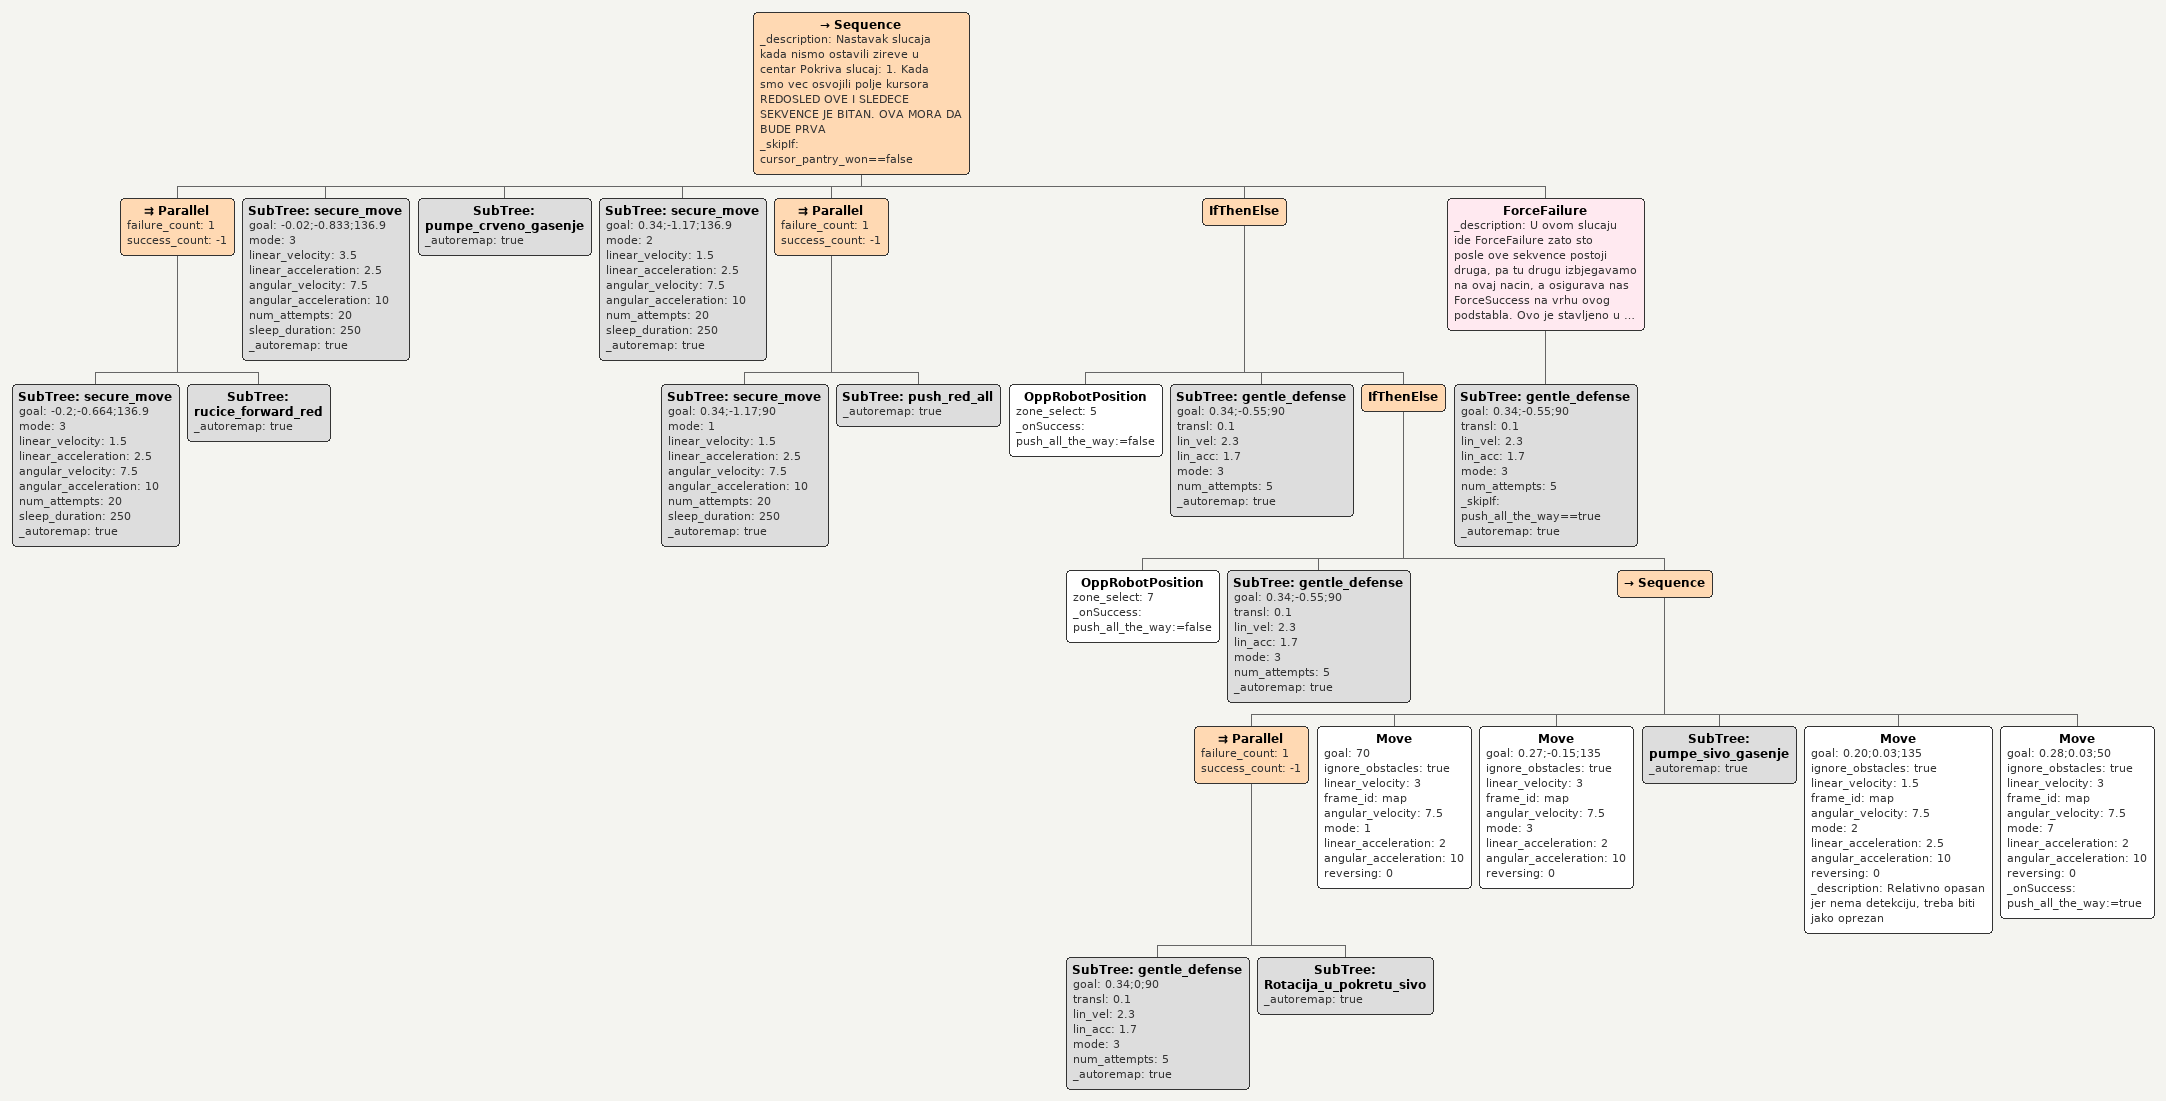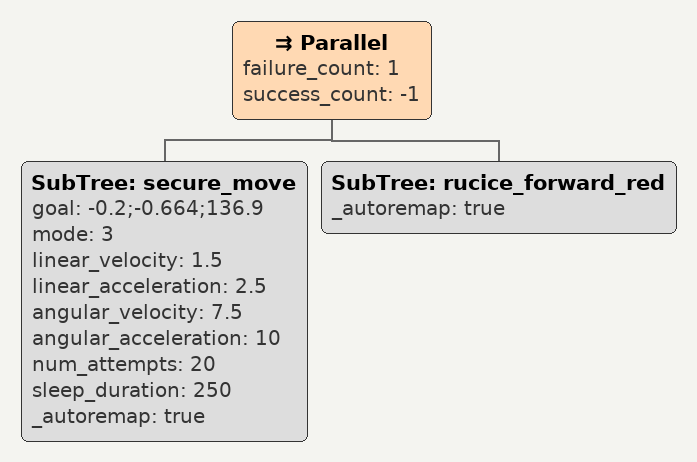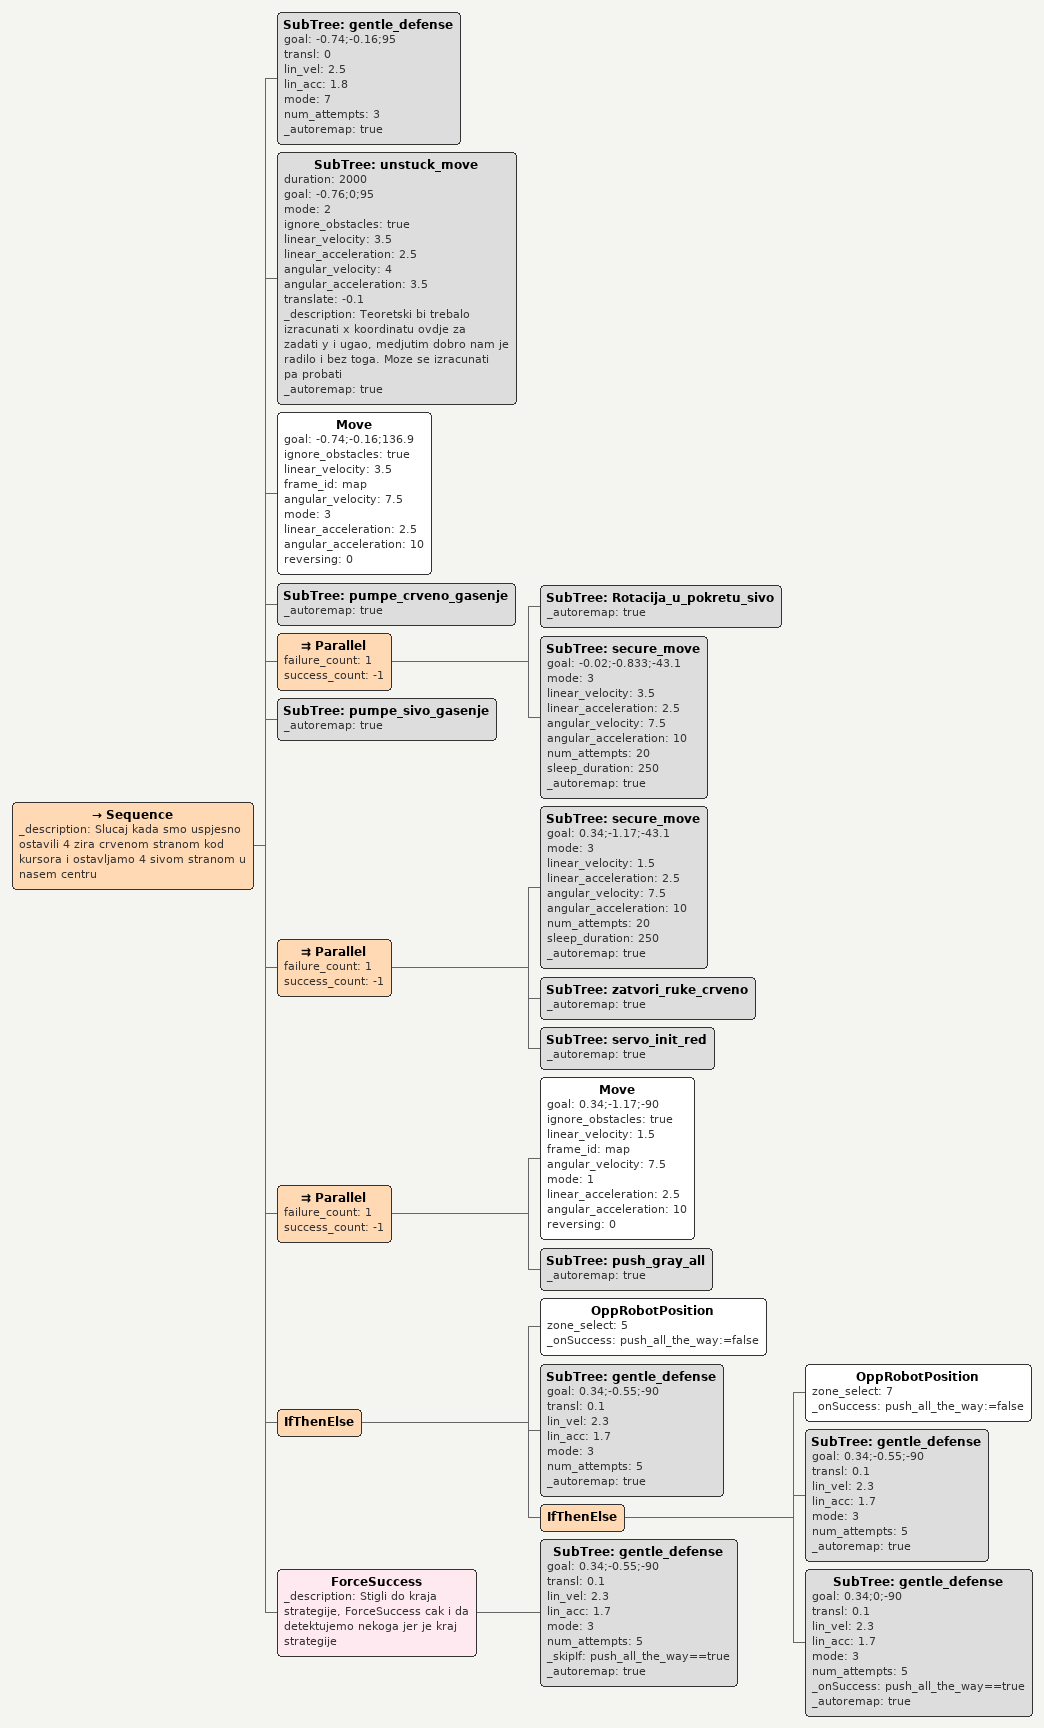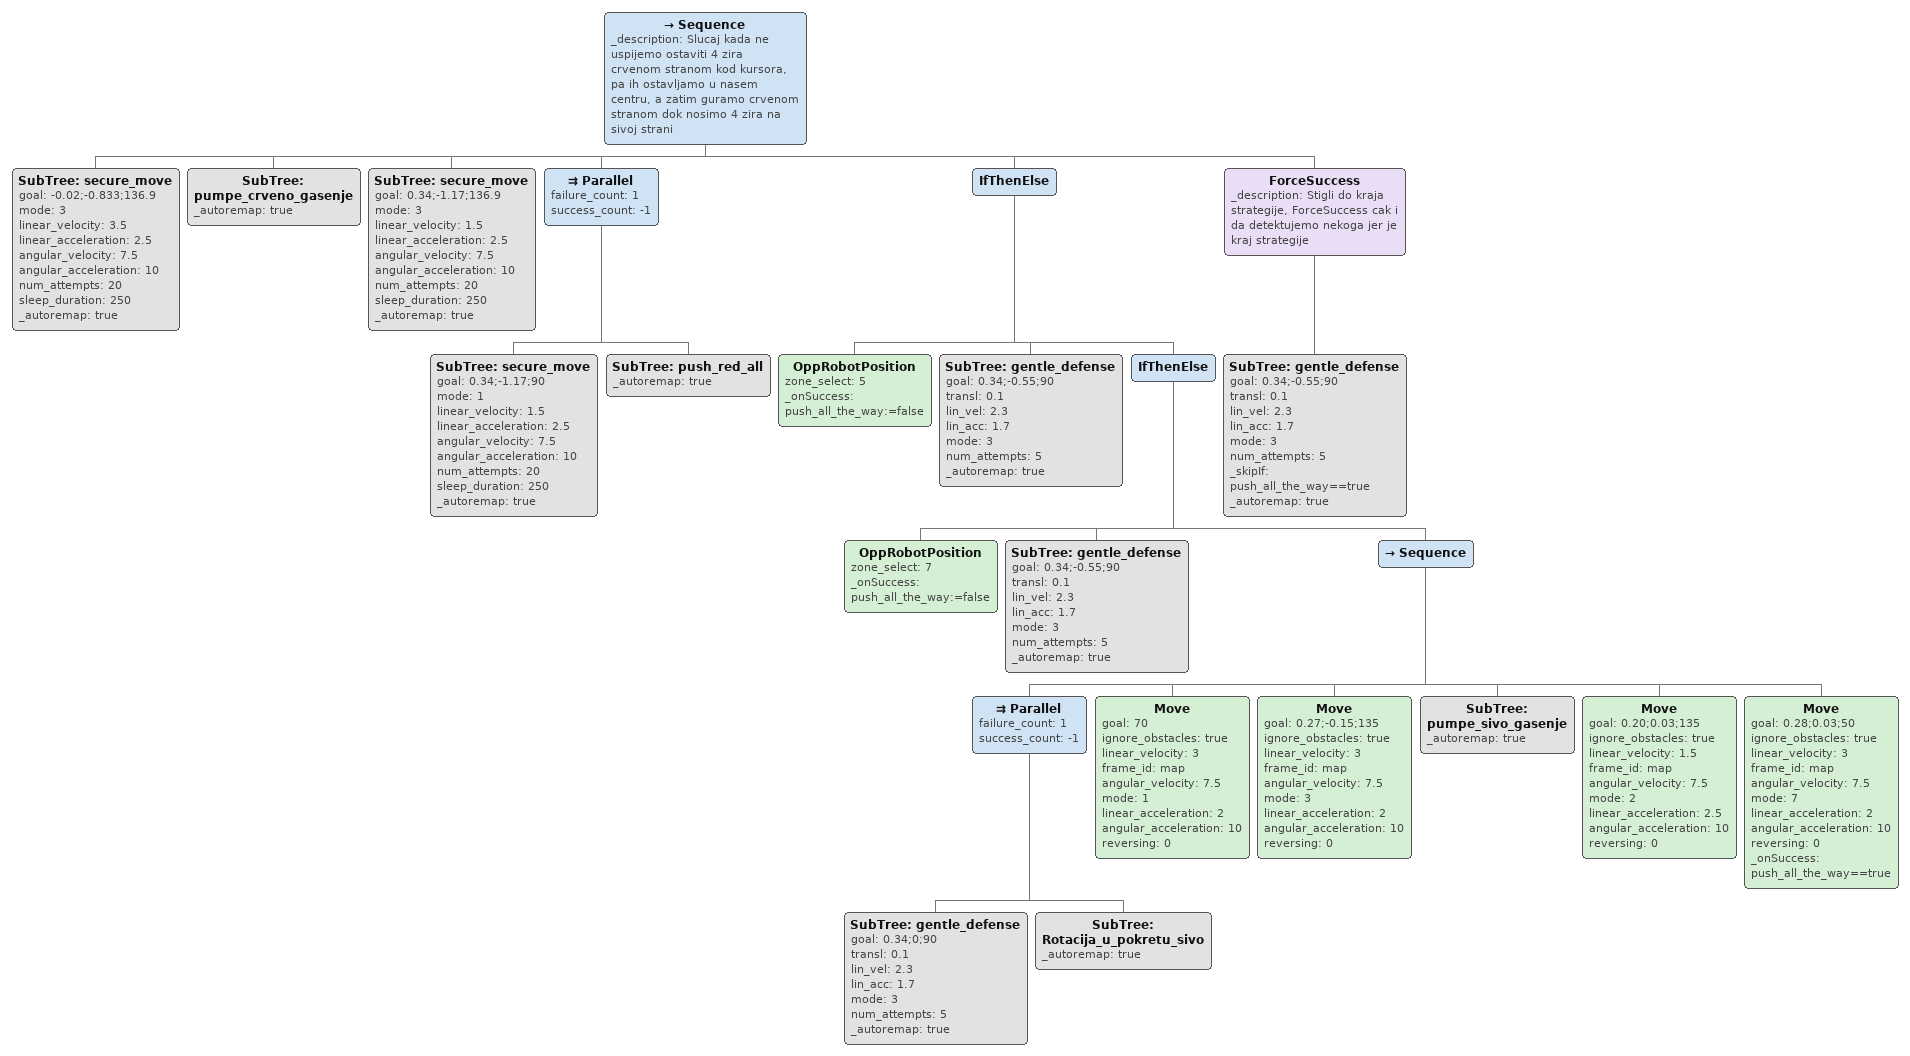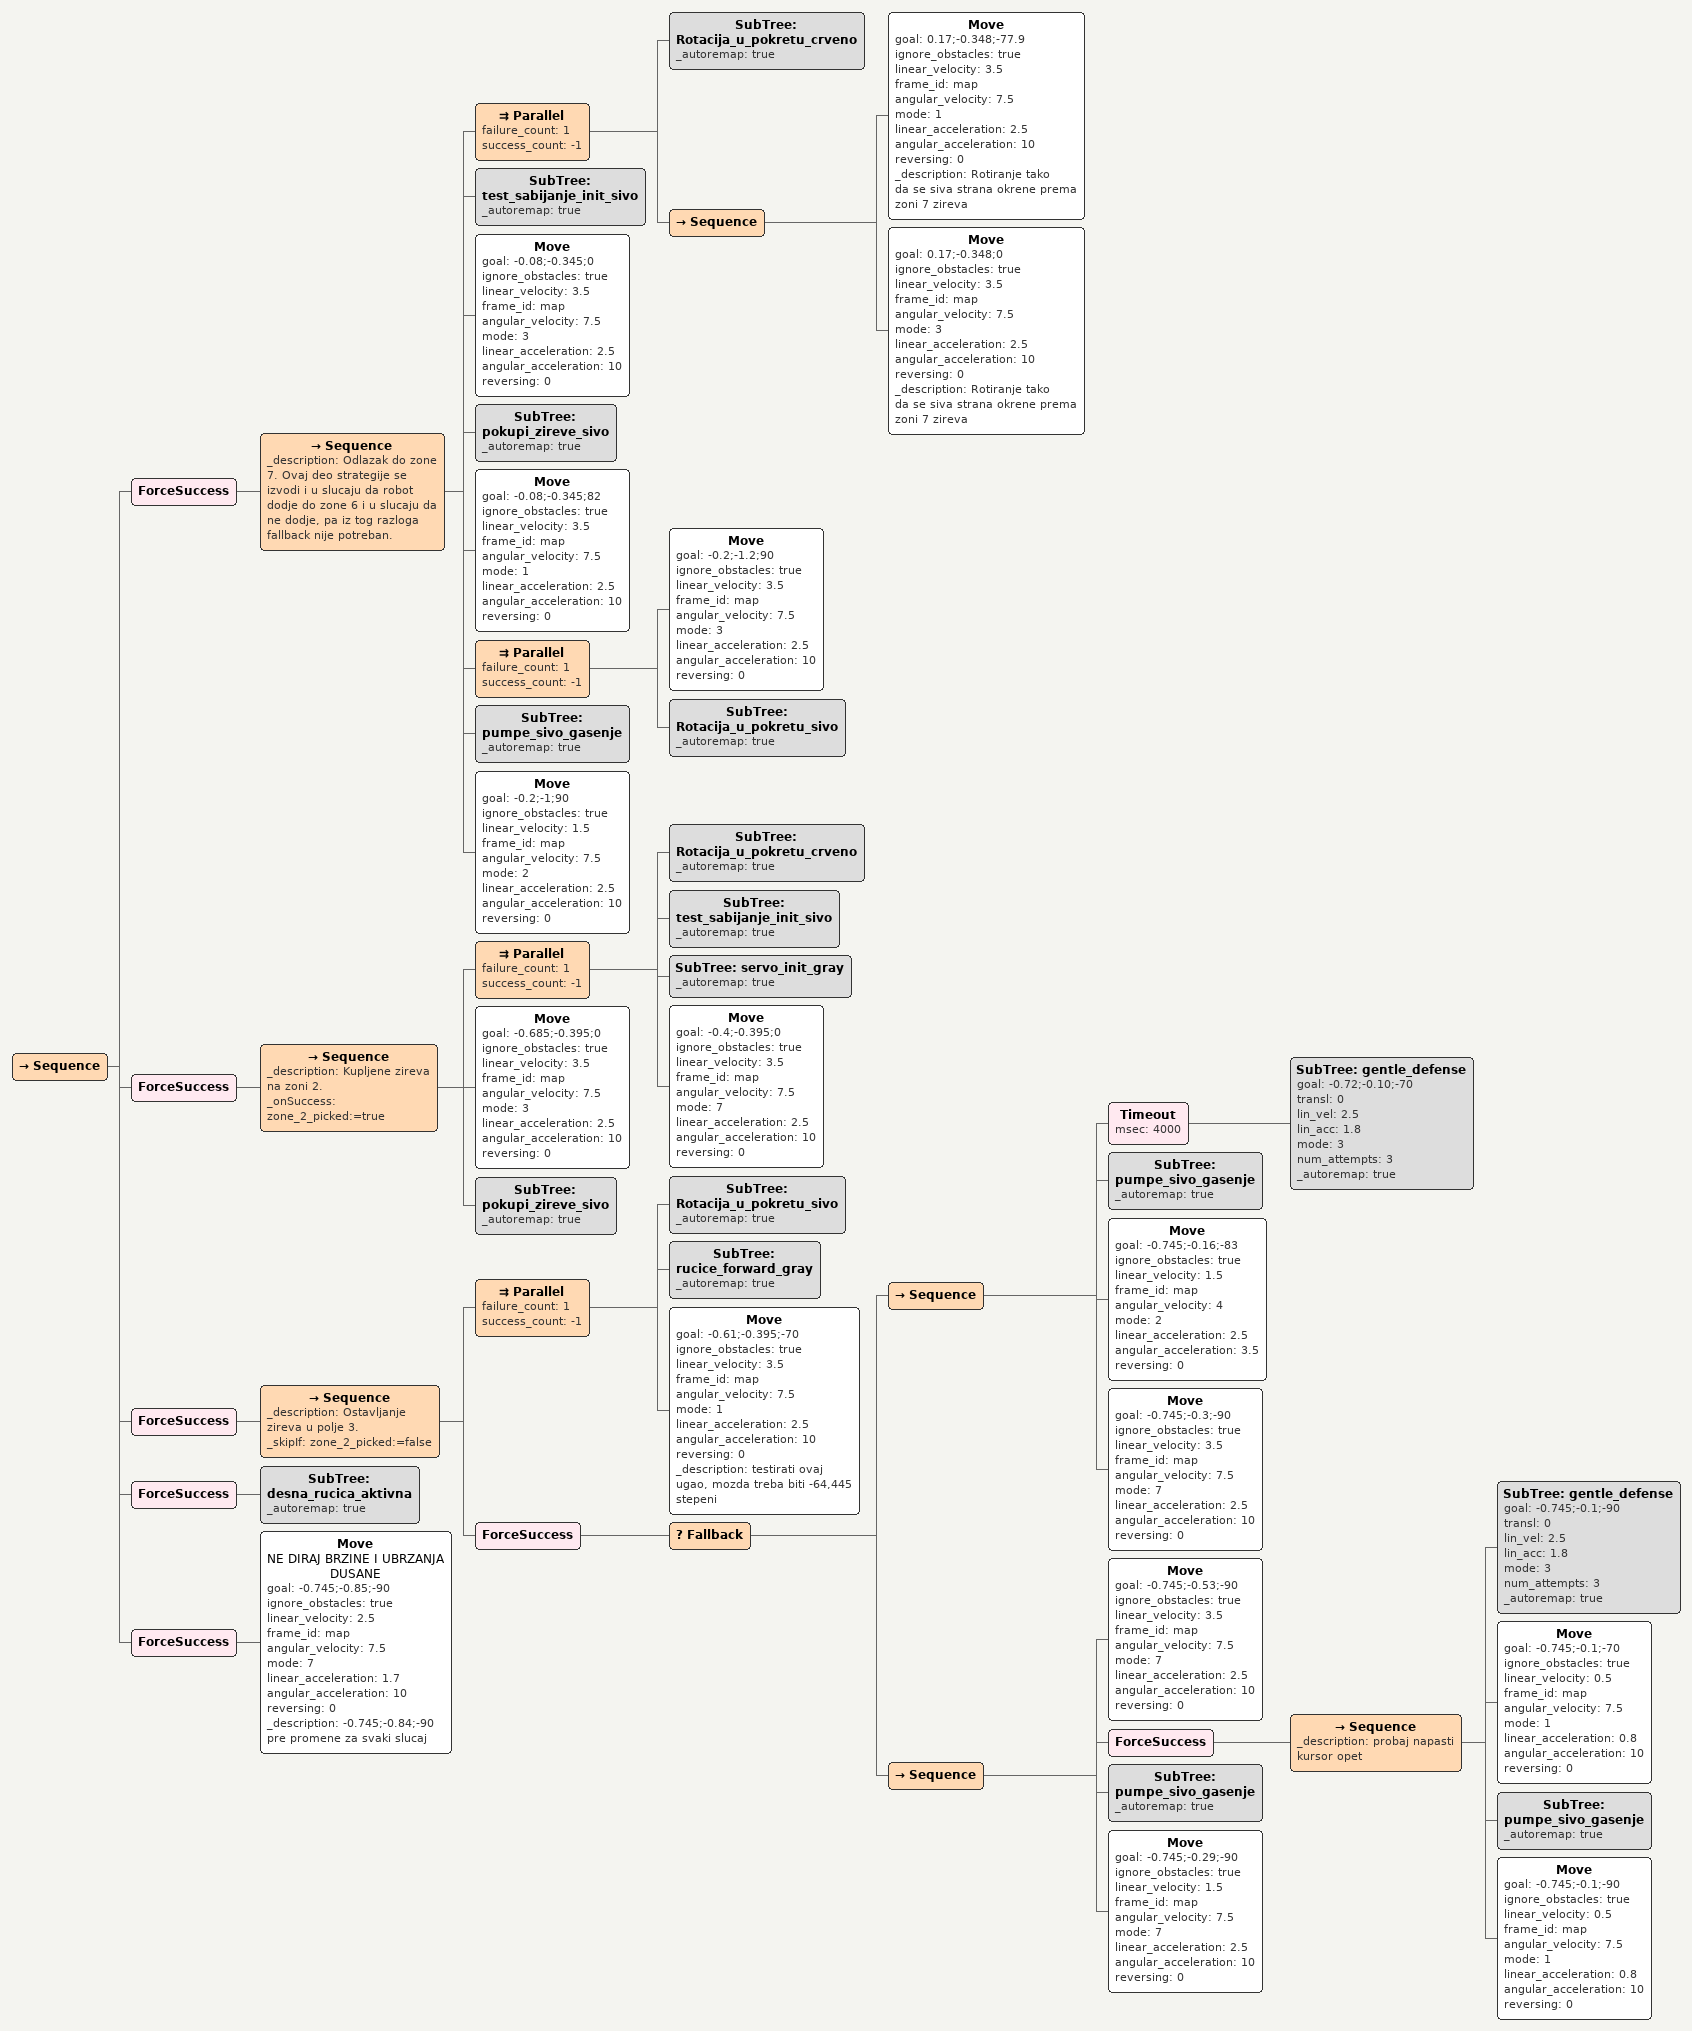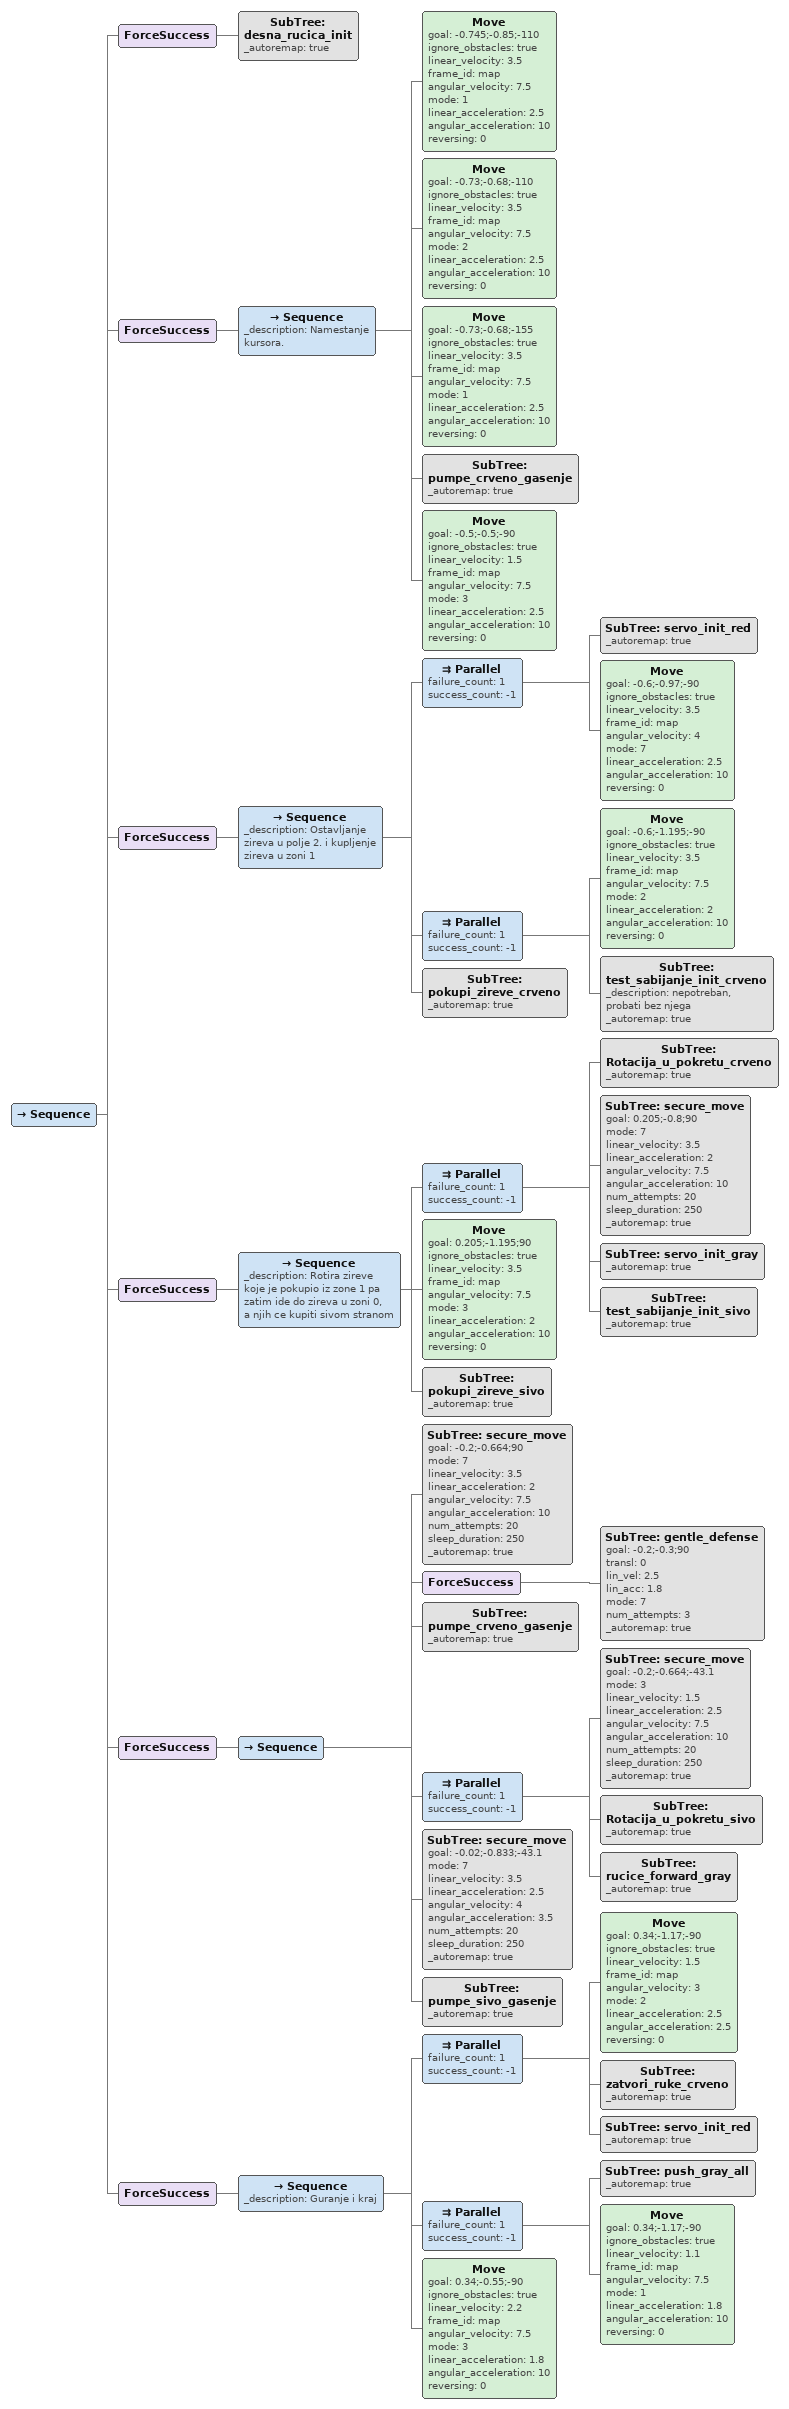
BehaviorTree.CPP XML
<Sequence _description="Nastavak slucaja kada nismo ostavili zireve u centar

Pokriva slucaj:
1. Kada smo vec osvojili polje kursora

REDOSLED OVE I SLEDECE SEKVENCE JE BITAN. OVA MORA DA BUDE PRVA" _skipIf="cursor_pantry_won==false">
              <Parallel failure_count="1" success_count="-1">
                <SubTree ID="secure_move" goal="-0.2;-0.664;136.9" mode="3" linear_velocity="1.5" linear_acceleration="2.5" angular_velocity="7.5" angular_acceleration="10" num_attempts="20" sleep_duration="250" _autoremap="true"/>
                <SubTree ID="rucice_forward_red" _autoremap="true"/>
              </Parallel>
              <SubTree ID="secure_move" goal="-0.02;-0.833;136.9" mode="3" linear_velocity="3.5" linear_acceleration="2.5" angular_velocity="7.5" angular_acceleration="10" num_attempts="20" sleep_duration="250" _autoremap="true"/>
              <SubTree ID="pumpe_crveno_gasenje" _autoremap="true"/>
              <SubTree ID="secure_move" goal="0.34;-1.17;136.9" mode="2" linear_velocity="1.5" linear_acceleration="2.5" angular_velocity="7.5" angular_acceleration="10" num_attempts="20" sleep_duration="250" _autoremap="true"/>
              <Parallel failure_count="1" success_count="-1">
                <SubTree ID="secure_move" goal="0.34;-1.17;90" mode="1" linear_velocity="1.5" linear_acceleration="2.5" angular_velocity="7.5" angular_acceleration="10" num_attempts="20" sleep_duration="250" _autoremap="true"/>
                <SubTree ID="push_red_all" _autoremap="true"/>
              </Parallel>
              <IfThenElse>
                <OppRobotPosition zone_select="5" _onSuccess="push_all_the_way:=false"/>
                <SubTree ID="gentle_defense" goal="0.34;-0.55;90" transl="0.1" lin_vel="2.3" lin_acc="1.7" mode="3" num_attempts="5" _autoremap="true"/>
                <IfThenElse>
                  <OppRobotPosition zone_select="7" _onSuccess="push_all_the_way:=false"/>
                  <SubTree ID="gentle_defense" goal="0.34;-0.55;90" transl="0.1" lin_vel="2.3" lin_acc="1.7" mode="3" num_attempts="5" _autoremap="true"/>
                  <Sequence>
                    <Parallel failure_count="1" success_count="-1">
                      <SubTree ID="gentle_defense" goal="0.34;0;90" transl="0.1" lin_vel="2.3" lin_acc="1.7" mode="3" num_attempts="5" _autoremap="true"/>
                      <SubTree ID="Rotacija_u_pokretu_sivo" _autoremap="true"/>
                    </Parallel>
                    <Move goal="70" ignore_obstacles="true" linear_velocity="3" frame_id="map" angular_velocity="7.5" mode="1" linear_acceleration="2" angular_acceleration="10" reversing="0"/>
                    <Move goal="0.27;-0.15;135" ignore_obstacles="true" linear_velocity="3" frame_id="map" angular_velocity="7.5" mode="3" linear_acceleration="2" angular_acceleration="10" reversing="0"/>
                    <SubTree ID="pumpe_sivo_gasenje" _autoremap="true"/>
                    <Move goal="0.20;0.03;135" ignore_obstacles="true" linear_velocity="1.5" frame_id="map" angular_velocity="7.5" mode="2" linear_acceleration="2.5" angular_acceleration="10" reversing="0" _description="Relativno opasan jer nema detekciju, treba biti jako oprezan"/>
                    <Move goal="0.28;0.03;50" ignore_obstacles="true" linear_velocity="3" frame_id="map" angular_velocity="7.5" mode="7" linear_acceleration="2" angular_acceleration="10" reversing="0" _onSuccess="push_all_the_way:=true"/>
                  </Sequence>
                </IfThenElse>
              </IfThenElse>
              <ForceFailure _description="U ovom slucaju ide ForceFailure zato sto posle ove sekvence postoji druga, pa tu drugu izbjegavamo na ovaj nacin, a osigurava nas ForceSuccess na vrhu ovog podstabla. Ovo je stavljeno u slucaju da dodjemo do zeljene koordinate">
                <SubTree ID="gentle_defense" goal="0.34;-0.55;90" transl="0.1" lin_vel="2.3" lin_acc="1.7" mode="3" num_attempts="5" _skipIf="push_all_the_way==true" _autoremap="true"/>
              </ForceFailure>
            </Sequence>

<Parallel failure_count="1" success_count="-1">
  <SubTree ID="secure_move" goal="-0.2;-0.664;136.9" mode="3" linear_velocity="1.5" linear_acceleration="2.5" angular_velocity="7.5" angular_acceleration="10" num_attempts="20" sleep_duration="250" _autoremap="true"/>
  <SubTree ID="rucice_forward_red" _autoremap="true"/>
</Parallel>

<Sequence _description="Slucaj kada smo uspjesno ostavili 4 zira crvenom stranom kod kursora i ostavljamo 4 sivom stranom u nasem centru">
  <SubTree ID="gentle_defense" goal="-0.74;-0.16;95" transl="0" lin_vel="2.5" lin_acc="1.8" mode="7" num_attempts="3" _autoremap="true"/>
  <SubTree ID="unstuck_move" duration="2000" goal="-0.76;0;95" mode="2" ignore_obstacles="true" linear_velocity="3.5" linear_acceleration="2.5" angular_velocity="4" angular_acceleration="3.5" translate="-0.1" _description="Teoretski bi trebalo izracunati x koordinatu ovdje za zadati y i ugao, medjutim dobro nam je radilo i bez toga. Moze se izracunati pa probati" _autoremap="true"/>
  <Move goal="-0.74;-0.16;136.9" ignore_obstacles="true" linear_velocity="3.5" frame_id="map" angular_velocity="7.5" mode="3" linear_acceleration="2.5" angular_acceleration="10" reversing="0"/>
  <SubTree ID="pumpe_crveno_gasenje" _autoremap="true"/>
  <Parallel failure_count="1" success_count="-1">
    <SubTree ID="Rotacija_u_pokretu_sivo" _autoremap="true"/>
    <SubTree ID="secure_move" goal="-0.02;-0.833;-43.1" mode="3" linear_velocity="3.5" linear_acceleration="2.5" angular_velocity="7.5" angular_acceleration="10" num_attempts="20" sleep_duration="250" _autoremap="true"/>
  </Parallel>
  <SubTree ID="pumpe_sivo_gasenje" _autoremap="true"/>
  <Parallel failure_count="1" success_count="-1">
    <SubTree ID="secure_move" goal="0.34;-1.17;-43.1" mode="3" linear_velocity="1.5" linear_acceleration="2.5" angular_velocity="7.5" angular_acceleration="10" num_attempts="20" sleep_duration="250" _autoremap="true"/>
    <SubTree ID="zatvori_ruke_crveno" _autoremap="true"/>
    <SubTree ID="servo_init_red" _autoremap="true"/>
  </Parallel>
  <Parallel failure_count="1" success_count="-1">
    <Move goal="0.34;-1.17;-90" ignore_obstacles="true" linear_velocity="1.5" frame_id="map" angular_velocity="7.5" mode="1" linear_acceleration="2.5" angular_acceleration="10" reversing="0"/>
    <SubTree ID="push_gray_all" _autoremap="true"/>
  </Parallel>
  <IfThenElse>
    <OppRobotPosition zone_select="5" _onSuccess="push_all_the_way:=false"/>
    <SubTree ID="gentle_defense" goal="0.34;-0.55;-90" transl="0.1" lin_vel="2.3" lin_acc="1.7" mode="3" num_attempts="5" _autoremap="true"/>
    <IfThenElse>
      <OppRobotPosition zone_select="7" _onSuccess="push_all_the_way:=false"/>
      <SubTree ID="gentle_defense" goal="0.34;-0.55;-90" transl="0.1" lin_vel="2.3" lin_acc="1.7" mode="3" num_attempts="5" _autoremap="true"/>
      <SubTree ID="gentle_defense" goal="0.34;0;-90" transl="0.1" lin_vel="2.3" lin_acc="1.7" mode="3" num_attempts="5" _onSuccess="push_all_the_way==true" _autoremap="true"/>
    </IfThenElse>
  </IfThenElse>
  <ForceSuccess _description="Stigli do kraja strategije, ForceSuccess cak i da detektujemo nekoga jer je kraj strategije">
    <SubTree ID="gentle_defense" goal="0.34;-0.55;-90" transl="0.1" lin_vel="2.3" lin_acc="1.7" mode="3" num_attempts="5" _skipIf="push_all_the_way==true" _autoremap="true"/>
  </ForceSuccess>
</Sequence>

<Sequence _description="Slucaj kada ne uspijemo ostaviti 4 zira crvenom stranom kod kursora, pa ih ostavljamo u nasem centru, a zatim guramo crvenom stranom dok nosimo 4 zira na sivoj strani">
  <SubTree ID="secure_move" goal="-0.02;-0.833;136.9" mode="3" linear_velocity="3.5" linear_acceleration="2.5" angular_velocity="7.5" angular_acceleration="10" num_attempts="20" sleep_duration="250" _autoremap="true"/>
  <SubTree ID="pumpe_crveno_gasenje" _autoremap="true"/>
  <SubTree ID="secure_move" goal="0.34;-1.17;136.9" mode="3" linear_velocity="1.5" linear_acceleration="2.5" angular_velocity="7.5" angular_acceleration="10" num_attempts="20" sleep_duration="250" _autoremap="true"/>
  <Parallel failure_count="1" success_count="-1">
    <SubTree ID="secure_move" goal="0.34;-1.17;90" mode="1" linear_velocity="1.5" linear_acceleration="2.5" angular_velocity="7.5" angular_acceleration="10" num_attempts="20" sleep_duration="250" _autoremap="true"/>
    <SubTree ID="push_red_all" _autoremap="true"/>
  </Parallel>
  <IfThenElse>
    <OppRobotPosition zone_select="5" _onSuccess="push_all_the_way:=false"/>
    <SubTree ID="gentle_defense" goal="0.34;-0.55;90" transl="0.1" lin_vel="2.3" lin_acc="1.7" mode="3" num_attempts="5" _autoremap="true"/>
    <IfThenElse>
      <OppRobotPosition zone_select="7" _onSuccess="push_all_the_way:=false"/>
      <SubTree ID="gentle_defense" goal="0.34;-0.55;90" transl="0.1" lin_vel="2.3" lin_acc="1.7" mode="3" num_attempts="5" _autoremap="true"/>
      <Sequence>
        <Parallel failure_count="1" success_count="-1">
          <SubTree ID="gentle_defense" goal="0.34;0;90" transl="0.1" lin_vel="2.3" lin_acc="1.7" mode="3" num_attempts="5" _autoremap="true"/>
          <SubTree ID="Rotacija_u_pokretu_sivo" _autoremap="true"/>
        </Parallel>
        <Move goal="70" ignore_obstacles="true" linear_velocity="3" frame_id="map" angular_velocity="7.5" mode="1" linear_acceleration="2" angular_acceleration="10" reversing="0"/>
        <Move goal="0.27;-0.15;135" ignore_obstacles="true" linear_velocity="3" frame_id="map" angular_velocity="7.5" mode="3" linear_acceleration="2" angular_acceleration="10" reversing="0"/>
        <SubTree ID="pumpe_sivo_gasenje" _autoremap="true"/>
        <Move goal="0.20;0.03;135" ignore_obstacles="true" linear_velocity="1.5" frame_id="map" angular_velocity="7.5" mode="2" linear_acceleration="2.5" angular_acceleration="10" reversing="0"/>
        <Move goal="0.28;0.03;50" ignore_obstacles="true" linear_velocity="3" frame_id="map" angular_velocity="7.5" mode="7" linear_acceleration="2" angular_acceleration="10" reversing="0" _onSuccess="push_all_the_way==true"/>
      </Sequence>
    </IfThenElse>
  </IfThenElse>
  <ForceSuccess _description="Stigli do kraja strategije, ForceSuccess cak i da detektujemo nekoga jer je kraj strategije">
    <SubTree ID="gentle_defense" goal="0.34;-0.55;90" transl="0.1" lin_vel="2.3" lin_acc="1.7" mode="3" num_attempts="5" _skipIf="push_all_the_way==true" _autoremap="true"/>
  </ForceSuccess>
</Sequence>

<Sequence>
  <ForceSuccess>
    <Sequence _description="Odlazak do zone 7. Ovaj deo strategije se izvodi i u slucaju da robot dodje do zone 6 i u slucaju da ne dodje, pa iz tog razloga fallback nije potreban.">
      <Parallel failure_count="1" success_count="-1">
        <SubTree ID="Rotacija_u_pokretu_crveno" _autoremap="true"/>
        <Sequence>
          <Move goal="0.17;-0.348;-77.9" ignore_obstacles="true" linear_velocity="3.5" frame_id="map" angular_velocity="7.5" mode="1" linear_acceleration="2.5" angular_acceleration="10" reversing="0" _description="Rotiranje tako da se siva strana okrene prema zoni 7 zireva"/>
          <Move goal="0.17;-0.348;0" ignore_obstacles="true" linear_velocity="3.5" frame_id="map" angular_velocity="7.5" mode="3" linear_acceleration="2.5" angular_acceleration="10" reversing="0" _description="Rotiranje tako da se siva strana okrene prema zoni 7 zireva"/>
        </Sequence>
      </Parallel>
      <SubTree ID="test_sabijanje_init_sivo" _autoremap="true"/>
      <Move goal="-0.08;-0.345;0" ignore_obstacles="true" linear_velocity="3.5" frame_id="map" angular_velocity="7.5" mode="3" linear_acceleration="2.5" angular_acceleration="10" reversing="0"/>
      <SubTree ID="pokupi_zireve_sivo" _autoremap="true"/>
      <Move goal="-0.08;-0.345;82" ignore_obstacles="true" linear_velocity="3.5" frame_id="map" angular_velocity="7.5" mode="1" linear_acceleration="2.5" angular_acceleration="10" reversing="0"/>
      <Parallel failure_count="1" success_count="-1">
        <Move goal="-0.2;-1.2;90" ignore_obstacles="true" linear_velocity="3.5" frame_id="map" angular_velocity="7.5" mode="3" linear_acceleration="2.5" angular_acceleration="10" reversing="0"/>
        <SubTree ID="Rotacija_u_pokretu_sivo" _autoremap="true"/>
      </Parallel>
      <SubTree ID="pumpe_sivo_gasenje" _autoremap="true"/>
      <Move goal="-0.2;-1;90" ignore_obstacles="true" linear_velocity="1.5" frame_id="map" angular_velocity="7.5" mode="2" linear_acceleration="2.5" angular_acceleration="10" reversing="0"/>
    </Sequence>
  </ForceSuccess>
  <ForceSuccess>
    <Sequence _description="Kupljene zireva na zoni 2." _onSuccess="zone_2_picked:=true">
      <Parallel failure_count="1" success_count="-1">
        <SubTree ID="Rotacija_u_pokretu_crveno" _autoremap="true"/>
        <SubTree ID="test_sabijanje_init_sivo" _autoremap="true"/>
        <SubTree ID="servo_init_gray" _autoremap="true"/>
        <Move goal="-0.4;-0.395;0" ignore_obstacles="true" linear_velocity="3.5" frame_id="map" angular_velocity="7.5" mode="7" linear_acceleration="2.5" angular_acceleration="10" reversing="0"/>
      </Parallel>
      <Move goal="-0.685;-0.395;0" ignore_obstacles="true" linear_velocity="3.5" frame_id="map" angular_velocity="7.5" mode="3" linear_acceleration="2.5" angular_acceleration="10" reversing="0"/>
      <SubTree ID="pokupi_zireve_sivo" _autoremap="true"/>
    </Sequence>
  </ForceSuccess>
  <ForceSuccess>
    <Sequence _description="Ostavljanje zireva u polje 3." _skipIf="zone_2_picked:=false">
      <Parallel failure_count="1" success_count="-1">
        <SubTree ID="Rotacija_u_pokretu_sivo" _autoremap="true"/>
        <SubTree ID="rucice_forward_gray" _autoremap="true"/>
        <Move goal="-0.61;-0.395;-70" ignore_obstacles="true" linear_velocity="3.5" frame_id="map" angular_velocity="7.5" mode="1" linear_acceleration="2.5" angular_acceleration="10" reversing="0" _description="testirati ovaj ugao, mozda treba biti -64,445 stepeni"/>
      </Parallel>
      <ForceSuccess>
        <Fallback>
          <Sequence>
            <Timeout msec="4000">
              <SubTree ID="gentle_defense" goal="-0.72;-0.10;-70" transl="0" lin_vel="2.5" lin_acc="1.8" mode="3" num_attempts="3" _autoremap="true"/>
            </Timeout>
            <SubTree ID="pumpe_sivo_gasenje" _autoremap="true"/>
            <Move goal="-0.745;-0.16;-83" ignore_obstacles="true" linear_velocity="1.5" frame_id="map" angular_velocity="4" mode="2" linear_acceleration="2.5" angular_acceleration="3.5" reversing="0"/>
            <Move goal="-0.745;-0.3;-90" ignore_obstacles="true" linear_velocity="3.5" frame_id="map" angular_velocity="7.5" mode="7" linear_acceleration="2.5" angular_acceleration="10" reversing="0"/>
          </Sequence>
          <Sequence>
            <Move goal="-0.745;-0.53;-90" ignore_obstacles="true" linear_velocity="3.5" frame_id="map" angular_velocity="7.5" mode="7" linear_acceleration="2.5" angular_acceleration="10" reversing="0"/>
            <ForceSuccess>
              <Sequence _description="probaj napasti kursor opet">
                <SubTree ID="gentle_defense" goal="-0.745;-0.1;-90" transl="0" lin_vel="2.5" lin_acc="1.8" mode="3" num_attempts="3" _autoremap="true"/>
                <Move goal="-0.745;-0.1;-70" ignore_obstacles="true" linear_velocity="0.5" frame_id="map" angular_velocity="7.5" mode="1" linear_acceleration="0.8" angular_acceleration="10" reversing="0"/>
                <SubTree ID="pumpe_sivo_gasenje" _autoremap="true"/>
                <Move goal="-0.745;-0.1;-90" ignore_obstacles="true" linear_velocity="0.5" frame_id="map" angular_velocity="7.5" mode="1" linear_acceleration="0.8" angular_acceleration="10" reversing="0"/>
              </Sequence>
            </ForceSuccess>
            <SubTree ID="pumpe_sivo_gasenje" _autoremap="true"/>
            <Move goal="-0.745;-0.29;-90" ignore_obstacles="true" linear_velocity="1.5" frame_id="map" angular_velocity="7.5" mode="7" linear_acceleration="2.5" angular_acceleration="10" reversing="0"/>
          </Sequence>
        </Fallback>
      </ForceSuccess>
    </Sequence>
  </ForceSuccess>
  <ForceSuccess>
    <SubTree ID="desna_rucica_aktivna" _autoremap="true"/>
  </ForceSuccess>
  <ForceSuccess>
    <Move name="NE DIRAJ BRZINE I UBRZANJA DUSANE" goal="-0.745;-0.85;-90" ignore_obstacles="true" linear_velocity="2.5" frame_id="map" angular_velocity="7.5" mode="7" linear_acceleration="1.7" angular_acceleration="10" reversing="0" _description="-0.745;-0.84;-90 pre promene za svaki slucaj"/>
  </ForceSuccess>
</Sequence>

<Sequence>
      <ForceSuccess>
        <SubTree ID="desna_rucica_init" _autoremap="true"/>
      </ForceSuccess>
      <ForceSuccess>
        <Sequence _description="Namestanje kursora.">
          <Move goal="-0.745;-0.85;-110" ignore_obstacles="true" linear_velocity="3.5" frame_id="map" angular_velocity="7.5" mode="1" linear_acceleration="2.5" angular_acceleration="10" reversing="0"/>
          <Move goal="-0.73;-0.68;-110" ignore_obstacles="true" linear_velocity="3.5" frame_id="map" angular_velocity="7.5" mode="2" linear_acceleration="2.5" angular_acceleration="10" reversing="0"/>
          <Move goal="-0.73;-0.68;-155" ignore_obstacles="true" linear_velocity="3.5" frame_id="map" angular_velocity="7.5" mode="1" linear_acceleration="2.5" angular_acceleration="10" reversing="0"/>
          <SubTree ID="pumpe_crveno_gasenje" _autoremap="true"/>
          <Move goal="-0.5;-0.5;-90" ignore_obstacles="true" linear_velocity="1.5" frame_id="map" angular_velocity="7.5" mode="3" linear_acceleration="2.5" angular_acceleration="10" reversing="0"/>
        </Sequence>
      </ForceSuccess>
      <ForceSuccess>
        <Sequence _description="Ostavljanje zireva u polje 2. i kupljenje zireva u zoni 1">
          <Parallel failure_count="1" success_count="-1">
            <SubTree ID="servo_init_red" _autoremap="true"/>
            <Move goal="-0.6;-0.97;-90" ignore_obstacles="true" linear_velocity="3.5" frame_id="map" angular_velocity="4" mode="7" linear_acceleration="2.5" angular_acceleration="10" reversing="0"/>
          </Parallel>
          <Parallel failure_count="1" success_count="-1">
            <Move goal="-0.6;-1.195;-90" ignore_obstacles="true" linear_velocity="3.5" frame_id="map" angular_velocity="7.5" mode="2" linear_acceleration="2" angular_acceleration="10" reversing="0"/>
            <SubTree ID="test_sabijanje_init_crveno" _description="nepotreban, probati bez njega" _autoremap="true"/>
          </Parallel>
          <SubTree ID="pokupi_zireve_crveno" _autoremap="true"/>
        </Sequence>
      </ForceSuccess>
      <ForceSuccess>
        <Sequence _description="Rotira zireve koje je pokupio iz zone 1 pa zatim ide do zireva u zoni 0, a njih ce kupiti sivom stranom">
          <Parallel failure_count="1" success_count="-1">
            <SubTree ID="Rotacija_u_pokretu_crveno" _autoremap="true"/>
            <SubTree ID="secure_move" goal="0.205;-0.8;90" mode="7" linear_velocity="3.5" linear_acceleration="2" angular_velocity="7.5" angular_acceleration="10" num_attempts="20" sleep_duration="250" _autoremap="true"/>
            <SubTree ID="servo_init_gray" _autoremap="true"/>
            <SubTree ID="test_sabijanje_init_sivo" _autoremap="true"/>
          </Parallel>
          <Move goal="0.205;-1.195;90" ignore_obstacles="true" linear_velocity="3.5" frame_id="map" angular_velocity="7.5" mode="3" linear_acceleration="2" angular_acceleration="10" reversing="0"/>
          <SubTree ID="pokupi_zireve_sivo" _autoremap="true"/>
        </Sequence>
      </ForceSuccess>
      <ForceSuccess>
        <Sequence>
          <SubTree ID="secure_move" goal="-0.2;-0.664;90" mode="7" linear_velocity="3.5" linear_acceleration="2" angular_velocity="7.5" angular_acceleration="10" num_attempts="20" sleep_duration="250" _autoremap="true"/>
          <ForceSuccess>
            <SubTree ID="gentle_defense" goal="-0.2;-0.3;90" transl="0" lin_vel="2.5" lin_acc="1.8" mode="7" num_attempts="3" _autoremap="true"/>
          </ForceSuccess>
          <SubTree ID="pumpe_crveno_gasenje" _autoremap="true"/>
          <Parallel failure_count="1" success_count="-1">
            <SubTree ID="secure_move" goal="-0.2;-0.664;-43.1" mode="3" linear_velocity="1.5" linear_acceleration="2.5" angular_velocity="7.5" angular_acceleration="10" num_attempts="20" sleep_duration="250" _autoremap="true"/>
            <SubTree ID="Rotacija_u_pokretu_sivo" _autoremap="true"/>
            <SubTree ID="rucice_forward_gray" _autoremap="true"/>
          </Parallel>
          <SubTree ID="secure_move" goal="-0.02;-0.833;-43.1" mode="7" linear_velocity="3.5" linear_acceleration="2.5" angular_velocity="4" angular_acceleration="3.5" num_attempts="20" sleep_duration="250" _autoremap="true"/>
          <SubTree ID="pumpe_sivo_gasenje" _autoremap="true"/>
        </Sequence>
      </ForceSuccess>
      <ForceSuccess>
        <Sequence _description="Guranje i kraj
">
          <Parallel failure_count="1" success_count="-1">
            <Move goal="0.34;-1.17;-90" ignore_obstacles="true" linear_velocity="1.5" frame_id="map" angular_velocity="3" mode="2" linear_acceleration="2.5" angular_acceleration="2.5" reversing="0"/>
            <SubTree ID="zatvori_ruke_crveno" _autoremap="true"/>
            <SubTree ID="servo_init_red" _autoremap="true"/>
          </Parallel>
          <Parallel failure_count="1" success_count="-1">
            <SubTree ID="push_gray_all" _autoremap="true"/>
            <Move goal="0.34;-1.17;-90" ignore_obstacles="true" linear_velocity="1.1" frame_id="map" angular_velocity="7.5" mode="1" linear_acceleration="1.8" angular_acceleration="10" reversing="0"/>
          </Parallel>
          <Move goal="0.34;-0.55;-90" ignore_obstacles="true" linear_velocity="2.2" frame_id="map" angular_velocity="7.5" mode="3" linear_acceleration="1.8" angular_acceleration="10" reversing="0"/>
        </Sequence>
      </ForceSuccess>
    </Sequence>
